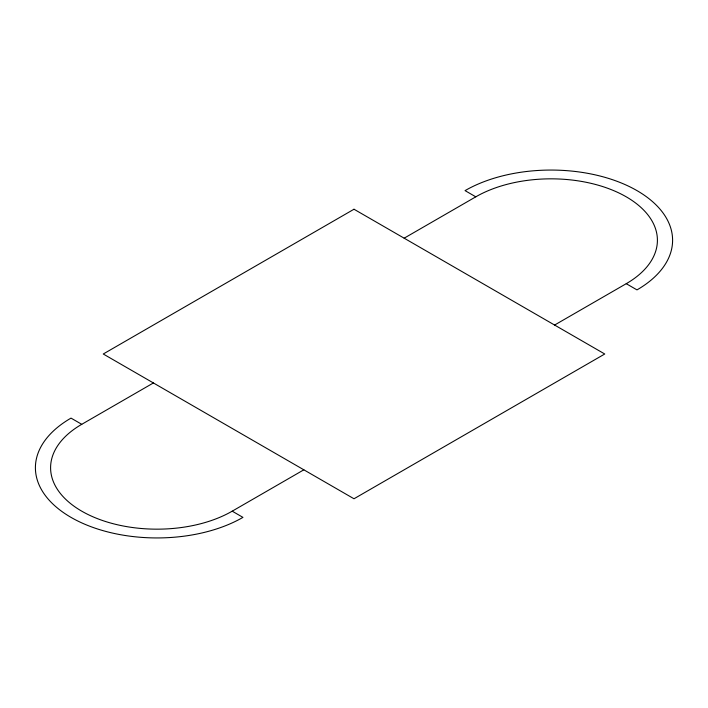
<?xml version="1.0" encoding="UTF-8"?>
<svg xmlns="http://www.w3.org/2000/svg" width="708" height="708" viewBox="0 0 708 708"><rect width="100%" height="100%" fill="white"/><g stroke="black" fill="none" stroke-linecap="round" stroke-linejoin="round"><path stroke-width="1.06" d="M81.756 424.313A106.386 61.419 0 0 0 81.756 511.176A106.386 61.419 0 0 0 232.206 511.176L242.95 517.38A121.581 70.198 0 0 1 71.012 517.38A121.581 70.198 0 0 1 71.012 418.109L81.756 424.313L153.397 382.957M404.153 238.189L475.794 196.824A106.386 61.419 0 0 1 626.244 196.824A106.386 61.419 0 0 1 626.244 283.687L554.603 325.043M232.206 511.176L303.847 469.811M475.794 196.824L465.05 190.62A121.581 70.198 0 0 1 636.988 190.62A121.581 70.198 0 0 1 636.988 289.891L626.244 283.687M354 209.232L103.253 354L354 498.768L604.747 354L354 209.232"/></g></svg>
